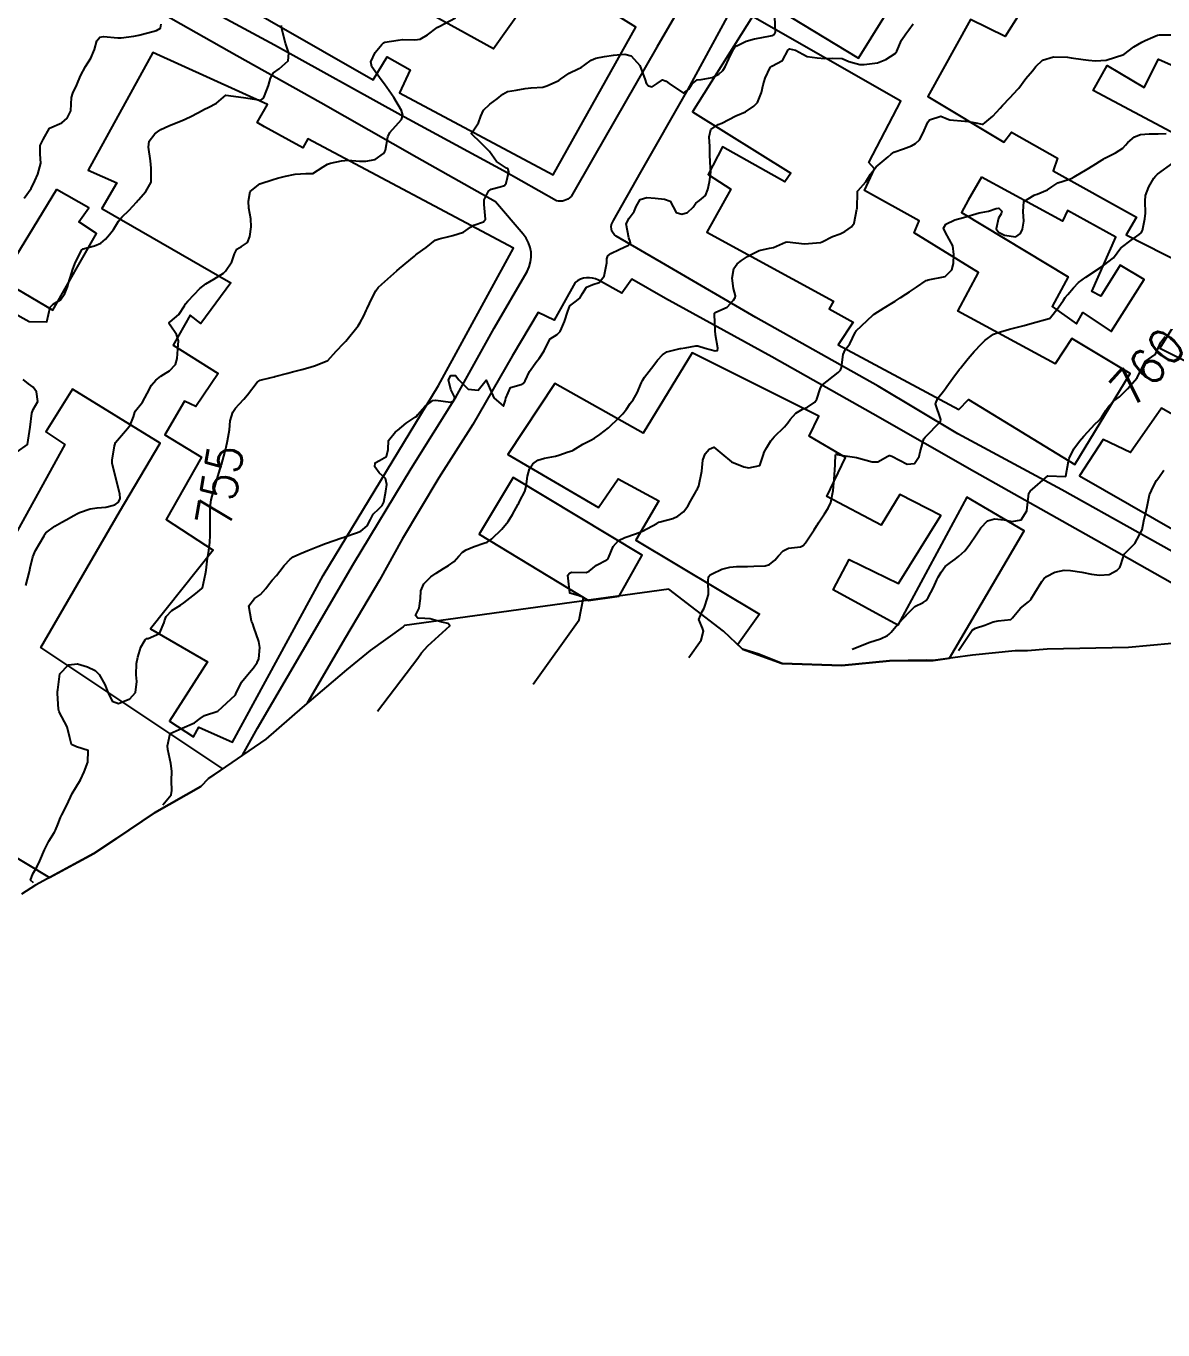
# Model space of a CAD drawing. Header units: metres. Extents: x 318500 to 325275, y 7408834 to 7428799.
# Drawn here: x 321384.1 to 321513.3, y 7415072.6 to 7415220.8 of the extents above; entities that cross this region are included whole.
import ezdxf
from ezdxf.enums import TextEntityAlignment as Align

# ---------------------------------------------------------------- set-up
doc = ezdxf.new("R2010")
doc.units = ezdxf.units.M
doc.header["$MEASUREMENT"] = 0
for name, color, linetype in [('Area', 45, 'Continuous'), ('Cotas', 45, 'Continuous'), ('Curvas de Nivel 1m', 11, 'Continuous'), ('Curvas de Nivel 5m', 15, 'Continuous'), ('Edificações', 30, 'Continuous'), ('Vias Primárias', 230, 'Continuous')]:
    doc.layers.add(name, color=color, linetype=linetype)
doc.styles.add('Style-STANDARD', font='STANDARD.shx')

msp = doc.modelspace()

# ---------------------------------------------------------------- linework, layer by layer
at = {"layer": 'Area'}
msp.add_lwpolyline([(321514.37, 7415150.65), (321509.42, 7415150.19), (321500.17, 7415150), (321497.94, 7415149.84), (321496.55, 7415149.81), (321491.69, 7415149.32), (321487.22, 7415148.73), (321486.52, 7415148.78), (321482.28, 7415148.68), (321476.83, 7415148.14), (321470.07, 7415148.4), (321467.3, 7415149.48), (321465.56, 7415150.02), (321463.41, 7415152.07), (321457.18, 7415156.82), (321427.15, 7415152.69), (321426.99, 7415152.55), (321423.23, 7415149.88), (321420.55, 7415147.66), (321415.5, 7415143.4), (321411.38, 7415139.79), (321404.87, 7415135.31), (321403.97, 7415134.42), (321398.72, 7415131.43), (321394.41, 7415128.5), (321391.81, 7415126.8), (321385.18, 7415123.18), (321383.6, 7415122.15)], dxfattribs=at)
at = {"layer": 'Curvas de Nivel 1m', "flags": 128}
for points, elevation in [([(321382.5, 7415188.34), (321384.48, 7415187.26), (321386.48, 7415187.23), (321386.84, 7415188.89), (321387.2, 7415189.22), (321388.02, 7415189.71), (321388.53, 7415190.45), (321388.74, 7415191), (321388.82, 7415191.21), (321388.95, 7415191.61), (321389.43, 7415193.2), (321389.75, 7415194.01), (321390.34, 7415195.18), (321390.43, 7415195.35), (321390.6, 7415195.52), (321391.91, 7415195.85), (321392.61, 7415196.17), (321393.14, 7415196.62), (321393.62, 7415197.14), (321394.05, 7415197.71), (321394.64, 7415198.67), (321395.01, 7415199.12), (321395.84, 7415199.92), (321396.67, 7415200.81), (321396.8, 7415200.97), (321396.91, 7415201.1), (321397.74, 7415202.03), (321398.32, 7415203.08), (321398.32, 7415204.68), (321398.31, 7415205.08), (321398.28, 7415205.53), (321398.02, 7415207.08), (321398.1, 7415207.74), (321398.77, 7415208.57), (321399.05, 7415208.8), (321399.45, 7415209.06), (321400.34, 7415209.5), (321400.79, 7415209.69), (321401.87, 7415210.11), (321402.79, 7415210.51), (321403.71, 7415211.01), (321404.41, 7415211.4), (321404.81, 7415211.58), (321405.75, 7415212.05), (321406.83, 7415212.97), (321408.83, 7415212.73), (321409.09, 7415212.67), (321410.82, 7415212.4), (321411.09, 7415212.65), (321411.22, 7415212.91), (321411.69, 7415214.06), (321411.92, 7415214.9), (321412.26, 7415215.5), (321412.87, 7415215.98), (321413.9, 7415216.87), (321414, 7415217.77), (321413.62, 7415218.88), (321413.15, 7415220.67), (321413.17, 7415220.89)], 753), ([(321383.92, 7415201.27), (321384.69, 7415202.36), (321385.11, 7415203.25), (321385.44, 7415203.99), (321385.78, 7415205.24), (321385.71, 7415206.27), (321385.74, 7415207.25), (321386.07, 7415207.93), (321386.78, 7415209.23), (321388.17, 7415209.84), (321388.79, 7415210.35), (321389.2, 7415211.2), (321389.3, 7415212.73), (321389.42, 7415213.2), (321389.88, 7415214.16), (321390.29, 7415215.19), (321390.87, 7415216.24), (321391.48, 7415217.17), (321391.88, 7415218.18), (321392.18, 7415219.16), (321392.5, 7415219.57), (321392.92, 7415219.65), (321394.55, 7415219.5), (321394.92, 7415219.5), (321396.36, 7415219.67), (321396.92, 7415219.79), (321397.95, 7415220.06), (321398.93, 7415220.32), (321399.41, 7415220.58), (321399.49, 7415221.06)], 752), ([(321384.08, 7415157.26), (321384.51, 7415158.84), (321384.6, 7415159.25), (321384.87, 7415160.51), (321385.2, 7415161.24), (321386.16, 7415162.88), (321386.28, 7415163.11), (321386.38, 7415163.23), (321387.39, 7415164), (321388.18, 7415164.46), (321388.67, 7415164.71), (321389.55, 7415165.19), (321389.96, 7415165.42), (321390.2, 7415165.54), (321391.41, 7415165.95), (321392.2, 7415166.07), (321393.19, 7415166.16), (321394.21, 7415166.42), (321394.62, 7415166.72), (321394.83, 7415167.12), (321394.76, 7415167.65), (321394.4, 7415169.13), (321394.25, 7415169.79), (321393.9, 7415171.13), (321393.9, 7415171.51), (321394.18, 7415173.13), (321394.2, 7415173.23), (321394.3, 7415173.5), (321395.66, 7415175.11), (321395.94, 7415175.49), (321396.34, 7415176.43), (321396.48, 7415176.96), (321396.56, 7415177.1), (321397.35, 7415178.1), (321397.87, 7415179.08), (321398.39, 7415180.02), (321398.88, 7415180.58), (321399.44, 7415181.06), (321400.03, 7415181.43), (321400.41, 7415181.64), (321401.11, 7415182.35), (321401.29, 7415183.04), (321401.38, 7415184.1), (321401.43, 7415185.04), (321401.22, 7415185.79), (321400.48, 7415186.83), (321400.37, 7415187.05), (321400.39, 7415187.14), (321400.48, 7415187.22), (321401.48, 7415188.05), (321402.13, 7415189.03), (321402.26, 7415189.27), (321402.52, 7415189.57), (321403.21, 7415190.33), (321403.88, 7415191), (321404.55, 7415191.52), (321405.45, 7415192.08), (321406.56, 7415192.74), (321406.8, 7415192.97), (321407.5, 7415194.03), (321407.83, 7415194.95), (321408.07, 7415195.48), (321408.6, 7415195.76), (321409.3, 7415196.24), (321409.56, 7415196.93), (321409.72, 7415198.01), (321409.66, 7415198.92), (321409.43, 7415200.15), (321409.39, 7415200.93), (321409.59, 7415202.03), (321410.7, 7415202.91), (321412.2, 7415203.4), (321412.71, 7415203.55), (321413.6, 7415203.77), (321414.71, 7415204), (321415.93, 7415204.06), (321416.71, 7415204.09), (321417.89, 7415204.82), (321418.39, 7415205.15), (321418.73, 7415205.25), (321419.99, 7415205.53), (321420.73, 7415205.58), (321422.01, 7415205.48), (321422.73, 7415205.46), (321423.81, 7415205.66), (321424.74, 7415206.33), (321424.91, 7415206.56), (321424.97, 7415206.73), (321425.23, 7415208.26), (321425.47, 7415208.72), (321426.8, 7415210.23), (321426.94, 7415210.7), (321426.81, 7415211.22), (321425.93, 7415212.71), (321424.85, 7415214.23), (321424.47, 7415214.73), (321423.41, 7415216.21), (321423.29, 7415216.75), (321423.81, 7415217.82), (321424.56, 7415218.73), (321424.74, 7415218.91), (321424.91, 7415219), (321426.4, 7415219.22), (321426.92, 7415219.29), (321428.32, 7415219.28), (321428.92, 7415219.36), (321429.76, 7415219.83), (321430.83, 7415220.65), (321430.9, 7415220.69), (321430.94, 7415220.71), (321431.09, 7415220.8), (321432.95, 7415221.77)], 754), ([(321399.67, 7415132.32), (321400.61, 7415133.45), (321400.68, 7415133.94), (321400.65, 7415135.03), (321400.67, 7415136.16), (321400.57, 7415137.03), (321400.25, 7415138.62), (321400.18, 7415139.04), (321400.49, 7415140.42), (321401.87, 7415141.02), (321403.25, 7415141.63), (321403.89, 7415142.12), (321404.42, 7415142.46), (321405.9, 7415142.97), (321407.92, 7415144.84), (321407.98, 7415144.94), (321408.61, 7415146.26), (321409.12, 7415146.92), (321409.52, 7415147.35), (321409.96, 7415147.9), (321410.39, 7415148.49), (321410.57, 7415148.9), (321410.68, 7415150.22), (321410.57, 7415150.9), (321410.02, 7415152.53), (321409.88, 7415152.91), (321409.76, 7415153.19), (321409.45, 7415154.92), (321410.07, 7415155.79), (321410.76, 7415156.22), (321411.38, 7415156.9), (321411.66, 7415157.32), (321412.09, 7415157.86), (321412.59, 7415158.39), (321412.97, 7415158.88), (321413.47, 7415159.52), (321414.13, 7415160.23), (321414.49, 7415160.5), (321415.24, 7415160.84), (321416.14, 7415161.22), (321417.27, 7415161.7), (321418.15, 7415162.02), (321420.03, 7415162.65), (321420.16, 7415162.7), (321420.36, 7415162.78), (321421.69, 7415163.23), (321422.17, 7415163.42), (321422.89, 7415164.03), (321423.26, 7415164.74), (321423.58, 7415165.36), (321424.21, 7415165.98), (321424.61, 7415166.33), (321424.78, 7415166.72), (321425, 7415167.96), (321425.13, 7415168.72), (321424.96, 7415169.42), (321424.26, 7415170.07), (321423.76, 7415170.74), (321423.8, 7415171.21), (321424.28, 7415171.45), (321425.1, 7415171.91), (321425.28, 7415172.72), (321425.31, 7415173.72), (321426.1, 7415174.7), (321426.33, 7415174.87), (321427.34, 7415175.69), (321428.35, 7415176.37), (321428.53, 7415176.49), (321428.66, 7415176.67), (321429.43, 7415177.6), (321430.37, 7415178.27), (321430.69, 7415178.33), (321432.37, 7415178.08), (321432.74, 7415178.25), (321432.84, 7415178.61), (321432.39, 7415179.51), (321432.14, 7415180.62), (321432.42, 7415181.13), (321432.92, 7415181.12), (321433.3, 7415180.61), (321434.39, 7415179.58), (321435.52, 7415179.45), (321436.41, 7415180.57), (321437.3, 7415178.56), (321438.37, 7415177.63), (321438.61, 7415178.3), (321438.66, 7415178.54), (321439.18, 7415179.75), (321440.4, 7415180.11), (321440.67, 7415180.24), (321440.87, 7415180.51), (321441.36, 7415181.56), (321441.98, 7415182.49), (321442.19, 7415182.74), (321442.44, 7415183.04), (321443.01, 7415183.93), (321443.26, 7415184.48), (321443.68, 7415185.27), (321444.48, 7415185.78), (321444.84, 7415186.1), (321445, 7415186.45), (321445.31, 7415187.26), (321445.7, 7415188.44), (321445.94, 7415189.02), (321446.53, 7415189.49), (321447.05, 7415189.9), (321447.37, 7415190.42), (321447.83, 7415191.14), (321448.56, 7415191.45), (321449.28, 7415191.67), (321449.84, 7415192.39), (321450.12, 7415193.93), (321450.15, 7415194.39), (321450.26, 7415194.72), (321450.6, 7415194.98), (321451.53, 7415195.44), (321452.61, 7415195.94), (321452.83, 7415196.14), (321452.79, 7415196.35), (321452.63, 7415196.75), (321452.33, 7415198.35), (321452.66, 7415199), (321453.26, 7415199.74), (321453.47, 7415200.34), (321453.91, 7415201.11), (321454.69, 7415201.35), (321455.64, 7415201.27), (321456.68, 7415201.16), (321457.33, 7415200.94), (321457.66, 7415200.29), (321458.01, 7415199.63), (321458.66, 7415199.47), (321459.29, 7415199.64), (321459.93, 7415200.26), (321460.24, 7415200.69), (321460.68, 7415201.01), (321461.34, 7415201.59), (321461.62, 7415202.24), (321461.82, 7415203.13), (321461.97, 7415204.23), (321461.89, 7415205.38), (321461.85, 7415206.23), (321461.83, 7415207.16), (321461.76, 7415208.24), (321461.97, 7415209.06), (321462.8, 7415209.66), (321463.21, 7415209.81), (321463.99, 7415210.2), (321464.81, 7415210.62), (321465.89, 7415211.1), (321466.83, 7415211.72), (321467.25, 7415212.16), (321467.72, 7415213.28), (321467.91, 7415214.15), (321468.12, 7415214.9), (321468.7, 7415216.14), (321468.89, 7415216.27), (321470.12, 7415216.9), (321470.76, 7415218.12), (321470.82, 7415218.21), (321470.91, 7415218.24), (321471.59, 7415218.11), (321472.42, 7415217.62), (321472.9, 7415217.39), (321474.04, 7415217.22), (321474.9, 7415217.14), (321475.78, 7415217.17), (321476.9, 7415217.15), (321477.66, 7415216.79), (321478.89, 7415216.47), (321479.37, 7415216.48), (321480.9, 7415216.67), (321481.83, 7415217.05), (321482.91, 7415217.71), (321483.08, 7415217.96), (321483.64, 7415219.24), (321484.11, 7415219.94), (321484.48, 7415220.4), (321484.96, 7415221.1)], 756), ([(321424.08, 7415142.98), (321428.66, 7415149), (321429.07, 7415149.61), (321429.78, 7415150.39), (321432.27, 7415152.67), (321432.11, 7415152.93), (321431.37, 7415153.08), (321430.04, 7415153.45), (321429.44, 7415153.5), (321428.65, 7415153.53), (321428.4, 7415153.85), (321428.8, 7415154.66), (321428.97, 7415155.77), (321428.98, 7415156.66), (321429.32, 7415157.43), (321430.11, 7415158.23), (321430.74, 7415158.64), (321431.58, 7415159.17), (321432.12, 7415159.54), (321432.78, 7415159.97), (321433.31, 7415160.6), (321433.72, 7415161.02), (321434.15, 7415161.29), (321435.05, 7415161.69), (321436.16, 7415162.06), (321436.54, 7415162.19), (321437.05, 7415162.56), (321438.18, 7415163.67), (321438.92, 7415164.53), (321439.43, 7415165.3), (321440.07, 7415166.51), (321440.12, 7415166.62), (321440.23, 7415166.86), (321440.8, 7415167.94), (321440.98, 7415168.5), (321441.1, 7415169.66), (321441.35, 7415170.5), (321441.72, 7415171.06), (321442.29, 7415171.51), (321443.04, 7415171.73), (321444.29, 7415171.94), (321444.68, 7415172.06), (321445.74, 7415172.44), (321446.16, 7415172.57), (321446.3, 7415172.64), (321447.42, 7415173.32), (321448.32, 7415173.78), (321448.72, 7415174), (321449.33, 7415174.4), (321450.34, 7415175.17), (321451.55, 7415176.36), (321451.94, 7415176.77), (321452.36, 7415177.3), (321452.8, 7415177.92), (321453.11, 7415178.34), (321453.58, 7415179.15), (321454.08, 7415180.33), (321454.18, 7415180.56), (321454.42, 7415180.93), (321455.46, 7415182.31), (321455.9, 7415182.85), (321456.45, 7415183.48), (321456.94, 7415183.8), (321458.46, 7415184.18), (321458.54, 7415184.19), (321459.03, 7415184.26), (321460.25, 7415184.47), (321460.46, 7415184.47), (321461.33, 7415184.24), (321462.46, 7415183.91), (321462.71, 7415183.96), (321462.75, 7415184.22), (321462.48, 7415185.75), (321462.43, 7415186.22), (321462.38, 7415188.1), (321462.39, 7415188.22), (321462.44, 7415188.29), (321462.51, 7415188.32), (321463.82, 7415188.9), (321464.53, 7415189.66), (321464.73, 7415189.99), (321464.77, 7415190.19), (321464.55, 7415191.01), (321464.37, 7415192.19), (321464.58, 7415193.27), (321464.96, 7415193.81), (321465.44, 7415194.18), (321466.13, 7415194.64), (321466.6, 7415194.92), (321467.44, 7415195.32), (321468.61, 7415195.57), (321469.09, 7415195.66), (321470.12, 7415196.12), (321470.45, 7415196.28), (321470.62, 7415196.3), (321472.62, 7415196.09), (321474.44, 7415196.25), (321474.62, 7415196.31), (321475.78, 7415196.9), (321476.64, 7415197.23), (321477.18, 7415197.49), (321477.96, 7415198.02), (321478.25, 7415198.42), (321478.57, 7415200.01), (321478.58, 7415200.1), (321478.61, 7415202.01), (321478.63, 7415202.08), (321478.7, 7415202.14), (321479.59, 7415203.12), (321480.09, 7415203.99), (321480.74, 7415204.84), (321482.1, 7415205.96), (321482.45, 7415206.26), (321482.76, 7415206.49), (321483.84, 7415206.87), (321484.77, 7415207.21), (321485.22, 7415207.47), (321485.66, 7415207.92), (321486.06, 7415208.64), (321486.61, 7415209.9), (321486.81, 7415210.18), (321488.11, 7415210.6), (321488.81, 7415210.28), (321489.11, 7415210.17), (321490.81, 7415210.04), (321491, 7415210.04), (321492.07, 7415209.83), (321492.81, 7415209.67), (321492.93, 7415209.7), (321493.1, 7415209.82), (321494.02, 7415210.61), (321494.83, 7415211.49), (321495.1, 7415211.8), (321495.96, 7415212.67), (321496.86, 7415213.66), (321496.91, 7415213.72), (321496.95, 7415213.77), (321497.77, 7415214.87), (321498.52, 7415215.75), (321498.89, 7415216.23), (321499.66, 7415216.97), (321500.91, 7415217.34), (321502.5, 7415217.29), (321502.91, 7415217.23), (321504.28, 7415217.05), (321504.9, 7415216.97), (321505.68, 7415216.87), (321506.9, 7415216.95), (321508.91, 7415217.61), (321510.02, 7415218.49), (321510.93, 7415219.02), (321511.32, 7415219.2), (321512.18, 7415219.57), (321512.71, 7415219.79), (321512.94, 7415219.83), (321514.65, 7415219.82)], 757), ([(321441.77, 7415146.02), (321446.98, 7415153.35), (321447.49, 7415155.9), (321446.89, 7415156.13), (321445.94, 7415156.38), (321445.91, 7415156.43), (321445.75, 7415158.08), (321445.71, 7415158.44), (321445.88, 7415158.67), (321446.11, 7415158.76), (321447.8, 7415158.73), (321448.12, 7415158.86), (321448.95, 7415159.57), (321450.14, 7415160.15), (321450.26, 7415160.26), (321450.32, 7415160.38), (321450.86, 7415161.67), (321451.47, 7415162.36), (321452.17, 7415162.71), (321453.39, 7415163.13), (321454.18, 7415163.43), (321455.83, 7415164.31), (321456.05, 7415164.45), (321456.19, 7415164.5), (321457.63, 7415164.85), (321458.2, 7415165.12), (321458.85, 7415165.62), (321459.36, 7415166.26), (321459.65, 7415166.83), (321460.24, 7415167.9), (321460.37, 7415168.13), (321460.44, 7415168.25), (321460.58, 7415168.57), (321460.93, 7415170.24), (321461.04, 7415171.49), (321461.33, 7415172.23), (321461.78, 7415172.76), (321462.31, 7415172.99), (321463.21, 7415172.21), (321464.29, 7415171.3), (321465.7, 7415170.75), (321466.28, 7415170.63), (321467.54, 7415170.89), (321467.95, 7415172.15), (321468.03, 7415172.41), (321468.31, 7415172.94), (321468.76, 7415173.69), (321469.17, 7415174.13), (321470.34, 7415175.29), (321470.71, 7415175.74), (321470.99, 7415176.1), (321471.63, 7415176.83), (321472.37, 7415177.28), (321472.93, 7415177.52), (321473.77, 7415178.07), (321474.02, 7415178.43), (321474.4, 7415179.59), (321474.54, 7415179.93), (321474.64, 7415180.06), (321476.42, 7415181.44), (321476.71, 7415181.74), (321476.81, 7415182.03), (321476.98, 7415183.5), (321477.24, 7415184.02), (321477.76, 7415184.72), (321478.38, 7415186.01), (321478.42, 7415186.08), (321478.49, 7415186.18), (321480.37, 7415187.98), (321480.45, 7415188.04), (321480.51, 7415188.08), (321481.67, 7415188.81), (321482.53, 7415189.35), (321482.9, 7415189.58), (321483.46, 7415189.94), (321484.12, 7415190.36), (321484.55, 7415190.64), (321485.32, 7415191.15), (321486.43, 7415191.9), (321486.57, 7415191.97), (321486.65, 7415191.98), (321488.58, 7415192.38), (321489.34, 7415193.11), (321489.53, 7415193.86), (321489.59, 7415194.88), (321489.46, 7415195.86), (321488.64, 7415197.37), (321488.42, 7415197.87), (321488.65, 7415198.33), (321489.71, 7415198.81), (321490.66, 7415199.09), (321492.45, 7415199.6), (321492.67, 7415199.66), (321493.51, 7415199.81), (321494.38, 7415200.09), (321494.68, 7415200.14), (321495.02, 7415199.79), (321494.96, 7415199.49), (321494.66, 7415198.99), (321494.4, 7415197.79), (321494.64, 7415197.42), (321495.35, 7415197.07), (321496.64, 7415196.86), (321497.16, 7415197.24), (321497.4, 7415197.76), (321497.55, 7415198.65), (321497.44, 7415199.76), (321497.54, 7415200.9), (321498.7, 7415201.63), (321498.79, 7415201.65), (321499.05, 7415201.74), (321500.21, 7415202.23), (321500.71, 7415202.56), (321501.41, 7415203.02), (321502.73, 7415203.43), (321502.91, 7415203.5), (321503.24, 7415203.68), (321504.74, 7415204.56), (321505.42, 7415204.98), (321506.44, 7415205.64), (321506.63, 7415205.76), (321506.75, 7415205.83), (321507.95, 7415206.44), (321508.77, 7415206.96), (321509.1, 7415207.28), (321509.37, 7415207.6), (321510.13, 7415208.25), (321510.79, 7415208.49), (321511.78, 7415208.59), (321512.8, 7415208.58), (321513.71, 7415208.63)], 758), ([(321459.46, 7415149.05), (321460.85, 7415151.03), (321461.13, 7415152.07), (321460.99, 7415152.4), (321460.59, 7415153.39), (321460.97, 7415154.29), (321461.18, 7415154.68), (321461.31, 7415155), (321461.7, 7415156.23), (321461.65, 7415157.77), (321461.68, 7415158.23), (321461.89, 7415158.45), (321462.12, 7415158.59), (321463.22, 7415159.1), (321464.13, 7415159.35), (321464.89, 7415159.42), (321466.13, 7415159.42), (321466.86, 7415159.43), (321468.13, 7415159.49), (321468.64, 7415159.63), (321469.23, 7415160.12), (321469.65, 7415160.62), (321470.16, 7415161.18), (321470.77, 7415161.5), (321472.16, 7415161.65), (321472.46, 7415161.79), (321472.72, 7415162.08), (321473.69, 7415163.57), (321474, 7415164.06), (321474.07, 7415164.18), (321474.19, 7415164.37), (321474.88, 7415165.38), (321475.3, 7415166.04), (321475.58, 7415166.69), (321475.87, 7415168.04), (321476.02, 7415169.78), (321476.03, 7415170.03), (321476.04, 7415170.26), (321476.14, 7415172.03), (321476.17, 7415172.16), (321476.3, 7415172.15), (321476.97, 7415172.02), (321478.3, 7415171.84), (321478.52, 7415171.78), (321480.29, 7415171.3), (321480.94, 7415171.32), (321482.06, 7415171.95), (321482.22, 7415172.04), (321482.3, 7415172.04), (321482.52, 7415171.95), (321484.29, 7415171.04), (321485.09, 7415171.12), (321485.63, 7415171.91), (321485.76, 7415172.45), (321486.16, 7415173.9), (321486.33, 7415174.12), (321488.06, 7415175.87), (321488.1, 7415176.13), (321487.49, 7415177.88), (321487.74, 7415178.53), (321488.4, 7415179.34), (321488.63, 7415179.64), (321488.8, 7415179.87), (321489.47, 7415180.8), (321490.24, 7415181.85), (321490.32, 7415181.96), (321490.43, 7415182.11), (321491.22, 7415183.06), (321491.9, 7415183.83), (321492.17, 7415184.12), (321492.47, 7415184.46), (321493.15, 7415185.14), (321494.08, 7415185.8), (321494.49, 7415185.98), (321495.91, 7415186.37), (321496.5, 7415186.53), (321497.56, 7415186.81), (321498.5, 7415187.08), (321500.4, 7415187.61), (321500.51, 7415187.64), (321500.55, 7415187.67), (321500.58, 7415187.71), (321501.42, 7415188.81), (321502.05, 7415189.69), (321502.25, 7415189.99), (321502.55, 7415190.34), (321503.17, 7415191.07), (321503.73, 7415191.67), (321504.58, 7415192.31), (321506.59, 7415193.63), (321507.74, 7415194.49), (321508.56, 7415195.61), (321508.59, 7415195.65), (321508.62, 7415195.67), (321509.72, 7415196.51), (321510.64, 7415197.14), (321510.89, 7415197.33), (321511.02, 7415197.58), (321511.3, 7415198.94), (321511.37, 7415199.57), (321511.33, 7415200.94), (321511.38, 7415201.57), (321511.74, 7415202.55), (321512.32, 7415203.56), (321512.5, 7415203.79), (321512.73, 7415204), (321514.51, 7415205.3)], 759), ([(321383.12, 7415172.45), (321384.3, 7415173.26), (321384.59, 7415175.26), (321384.77, 7415176.83), (321384.94, 7415177.25), (321385.44, 7415178.16), (321385.3, 7415179.25), (321384.94, 7415179.8), (321384.39, 7415180.17), (321383.79, 7415180.66)], 753), ([(321490.11, 7415149.85), (321490.29, 7415150.12), (321491.43, 7415151.83), (321491.67, 7415152.19), (321492.04, 7415152.41), (321493.12, 7415152.73), (321494.05, 7415153.13), (321494.6, 7415153.24), (321496.05, 7415153.37), (321496.26, 7415153.56), (321496.4, 7415153.76), (321497.17, 7415154.66), (321498.08, 7415155.39), (321498.25, 7415155.57), (321498.35, 7415155.74), (321498.79, 7415156.43), (321499.59, 7415157.72), (321499.81, 7415158.02), (321500.12, 7415158.29), (321501.05, 7415158.78), (321502.13, 7415158.99), (321502.85, 7415158.96), (321504.13, 7415158.77), (321505.22, 7415158.55), (321506.12, 7415158.41), (321507.25, 7415158.49), (321508.13, 7415158.99), (321508.44, 7415159.3), (321508.55, 7415159.6), (321508.95, 7415160.8), (321509.72, 7415161.59), (321510.17, 7415162.01), (321510.98, 7415163.57), (321511.18, 7415164.59), (321511.39, 7415165.56), (321511.56, 7415166.23), (321511.83, 7415167.56), (321512.26, 7415168.53), (321512.63, 7415169.18), (321512.87, 7415169.54), (321513.45, 7415170.37)], 761)]:
    msp.add_lwpolyline(points, dxfattribs=dict(at, elevation=elevation))
at = {"layer": 'Curvas de Nivel 5m', "flags": 128}
for points, elevation in [([(321384.97, 7415123.46), (321384.64, 7415123.75), (321384.9, 7415124.49), (321385.33, 7415125.24), (321385.67, 7415125.95), (321386.22, 7415127.22), (321386.7, 7415128.21), (321387.34, 7415129.21), (321387.47, 7415129.45), (321387.72, 7415130.09), (321388.03, 7415130.9), (321388.17, 7415131.2), (321388.72, 7415132.22), (321389.17, 7415133.19), (321389.35, 7415133.6), (321389.78, 7415134.3), (321390.29, 7415135.17), (321390.73, 7415136.09), (321391.15, 7415137.16), (321391.19, 7415138.51), (321389.84, 7415138.93), (321389.3, 7415139.19), (321389.11, 7415139.93), (321388.8, 7415141.19), (321387.9, 7415142.9), (321387.81, 7415143.2), (321387.69, 7415144.97), (321387.7, 7415145.2), (321387.73, 7415145.4), (321387.95, 7415147.21), (321388.94, 7415148.22), (321389.97, 7415148.36), (321391.1, 7415148.02), (321391.96, 7415147.59), (321392.44, 7415147.15), (321393.06, 7415146.01), (321393.41, 7415145.14), (321393.91, 7415144.12), (321394.61, 7415143.82), (321395.91, 7415144.35), (321396.57, 7415145.09), (321396.71, 7415146.32), (321396.65, 7415147.09), (321396.69, 7415148.37), (321396.81, 7415149.09), (321397.16, 7415150.25), (321397.64, 7415151.08), (321397.86, 7415151.21), (321398, 7415151.24), (321399.28, 7415151.79), (321399.82, 7415153.05), (321399.85, 7415153.24), (321400.04, 7415153.72), (321400.7, 7415154.39), (321401.67, 7415155.03), (321402.06, 7415155.29), (321403.42, 7415156.34), (321404.08, 7415156.9), (321404.13, 7415156.94), (321404.16, 7415156.99), (321404.53, 7415158.56), (321404.6, 7415158.99), (321404.76, 7415160.36), (321404.84, 7415160.98), (321405.01, 7415162.12), (321405.06, 7415162.98), (321405.05, 7415164.11), (321405.05, 7415164.98), (321405.06, 7415166.13), (321405.15, 7415166.98), (321405.37, 7415167.83), (321405.73, 7415168.98), (321405.85, 7415169.37), (321406.27, 7415170.76), (321406.31, 7415170.93), (321406.33, 7415170.97), (321406.76, 7415172.5), (321406.87, 7415172.96), (321407.03, 7415173.69), (321407.23, 7415174.96), (321407.33, 7415175.96), (321407.62, 7415176.95), (321407.91, 7415177.39), (321408.36, 7415177.86), (321408.89, 7415178.42), (321409.28, 7415178.93), (321410.39, 7415180.37), (321410.71, 7415180.59), (321411.99, 7415180.89), (321412.32, 7415180.97), (321412.4, 7415180.99), (321413.89, 7415181.39), (321414.41, 7415181.53), (321415.45, 7415181.81), (321416.42, 7415182.06), (321417, 7415182.24), (321418.43, 7415182.81), (321419.35, 7415183.89), (321420.23, 7415184.78), (321420.46, 7415185.03), (321421.87, 7415186.76), (321422.11, 7415187.13), (321422.5, 7415187.89), (321422.77, 7415188.49), (321422.89, 7415188.75), (321423.41, 7415189.86), (321423.88, 7415190.74), (321424.16, 7415191.12), (321424.55, 7415191.51), (321425.91, 7415192.71), (321426.26, 7415193.01), (321426.57, 7415193.27), (321428.26, 7415194.67), (321428.44, 7415194.82), (321428.59, 7415194.93), (321429.59, 7415195.68), (321430.62, 7415196.5), (321430.72, 7415196.55), (321431.09, 7415196.64), (321432.31, 7415196.94), (321432.63, 7415197.01), (321433.84, 7415197.39), (321434.64, 7415197.97), (321435.01, 7415198.22), (321436.1, 7415198.58), (321436.35, 7415198.88), (321436.18, 7415200.57), (321436.19, 7415201.07), (321436.69, 7415202.08), (321436.98, 7415202.28), (321438.02, 7415202.55), (321438.52, 7415202.73), (321438.71, 7415202.98), (321438.99, 7415204.27), (321438.9, 7415204.54), (321438.83, 7415204.63), (321438.73, 7415204.69), (321437.61, 7415205.43), (321436.79, 7415206.57), (321436.75, 7415206.62), (321435.77, 7415207.58), (321434.78, 7415208.54), (321434.75, 7415208.59), (321434.74, 7415208.63), (321434.78, 7415208.68), (321435.54, 7415209.84), (321435.83, 7415210.58), (321436.13, 7415211.27), (321436.82, 7415211.97), (321437.68, 7415212.56), (321438.31, 7415213.08), (321438.84, 7415213.4), (321439.82, 7415213.55), (321440.85, 7415213.73), (321441.52, 7415213.83), (321442.85, 7415213.89), (321443.3, 7415214.04), (321444.26, 7415214.47), (321444.66, 7415214.66), (321444.87, 7415214.79), (321445.85, 7415215.47), (321446.88, 7415215.97), (321447.2, 7415216.11), (321447.64, 7415216.42), (321448.37, 7415216.94), (321448.9, 7415217.17), (321449.87, 7415217.37), (321450.9, 7415217.52), (321452.19, 7415217.65), (321452.9, 7415217.43), (321453.89, 7415216.34), (321454.48, 7415214.72), (321454.6, 7415214.33), (321454.86, 7415214.04), (321455.27, 7415213.91), (321455.86, 7415214.32), (321456.46, 7415214.72), (321456.86, 7415214.58), (321457.22, 7415214.29), (321458.84, 7415213.19), (321459.46, 7415213.66), (321459.85, 7415214.26), (321460.39, 7415214.73), (321460.87, 7415214.77), (321462.11, 7415214.99), (321462.88, 7415215.38), (321463.32, 7415215.77), (321463.6, 7415216.21), (321464.02, 7415217.09), (321464.55, 7415218.2), (321464.7, 7415218.42), (321464.92, 7415218.6), (321465.98, 7415219.12), (321466.93, 7415219.38), (321467.58, 7415219.51), (321468.93, 7415219.77), (321469.18, 7415219.9), (321469.31, 7415220.14), (321469.23, 7415221.87)], 755), ([(321478.01, 7415150.01), (321480.02, 7415150.82), (321481.25, 7415151.19), (321482.03, 7415151.58), (321482.24, 7415151.73), (321482.45, 7415151.95), (321483.16, 7415152.83), (321484.06, 7415153.72), (321484.15, 7415153.83), (321484.21, 7415153.93), (321485.13, 7415154.86), (321486.08, 7415155.33), (321486.42, 7415155.56), (321486.67, 7415155.89), (321487.26, 7415157.04), (321487.64, 7415157.88), (321487.79, 7415158.2), (321488.12, 7415158.78), (321488.61, 7415159.39), (321489.18, 7415159.86), (321489.74, 7415160.26), (321490.15, 7415160.57), (321490.81, 7415161.19), (321491.31, 7415161.83), (321492.18, 7415163.13), (321492.64, 7415163.81), (321493.4, 7415164.61), (321494.21, 7415164.84), (321495.28, 7415164.71), (321496.2, 7415164.54), (321497.25, 7415164.71), (321497.87, 7415165.75), (321497.91, 7415166.06), (321498.11, 7415167.74), (321498.25, 7415167.96), (321500.27, 7415169.71), (321502.27, 7415169.63), (321502.31, 7415169.69), (321502.61, 7415171.38), (321502.69, 7415171.68), (321503.22, 7415172.78), (321503.86, 7415173.67), (321504.34, 7415174.21), (321505.63, 7415175.64), (321506.03, 7415175.96), (321506.36, 7415176.33), (321506.87, 7415177.13), (321507.2, 7415177.62), (321507.76, 7415178.25), (321508.4, 7415178.71), (321508.87, 7415179.13), (321509.3, 7415179.6), (321510.42, 7415180.86), (321510.77, 7415181.57), (321511.32, 7415182.69), (321512.46, 7415183.5), (321512.49, 7415183.52), (321512.51, 7415183.55), (321513.1, 7415184.92), (321513.61, 7415185.54)], 760)]:
    msp.add_lwpolyline(points, dxfattribs=dict(at, elevation=elevation))
at = {"layer": 'Edificações'}
for points in [[(321394.25, 7415231.56), (321423.58, 7415214.72), (321425.17, 7415217.34), (321427.79, 7415215.87), (321426.58, 7415213.24), (321444.03, 7415203.93), (321453.44, 7415220.71), (321443.43, 7415226.95), (321437.24, 7415218.25), (321426.2, 7415224.37)], [(321498.67, 7415224.82), (321495.43, 7415219.65), (321491.49, 7415221.57), (321486.63, 7415212.81), (321495.25, 7415207.65), (321496.13, 7415208.78), (321501.38, 7415205.81), (321500.86, 7415204.37), (321510.36, 7415199.11), (321509.18, 7415197.1), (321517.8, 7415192.7)], [(321516.61, 7415207.57), (321505.41, 7415213.52), (321506.99, 7415216.35), (321511.21, 7415213.85), (321512.85, 7415217.07), (321516.08, 7415215.63)], [(321516.32, 7415189.57), (321513, 7415184.23), (321518.44, 7415181.48)], [(321364.9, 7415137.24), (321386.79, 7415124.06), (321391.81, 7415126.8), (321394.41, 7415128.5), (321398.72, 7415131.43), (321403.97, 7415134.42), (321404.87, 7415135.31), (321406.47, 7415136.41), (321406.47, 7415136.41), (321396.15, 7415143.29), (321385.78, 7415150.2), (321394.75, 7415165.64), (321399.38, 7415173.44), (321389.41, 7415179.56), (321386.35, 7415174.71), (321388.53, 7415173.27), (321377.9, 7415154.07)], [(321519.73, 7415173.65), (321513.17, 7415177.42), (321509.65, 7415172.35), (321506.56, 7415173.84), (321503.88, 7415169.73), (321518.06, 7415161.58)]]:
    msp.add_lwpolyline(points, dxfattribs=at)
for points in [[(321470.16, 7415228.74), (321467.29, 7415224.15), (321478.73, 7415217.17), (321481.61, 7415221.81), (321470.16, 7415228.74)], [(321466.68, 7415221.9), (321459.89, 7415211.08), (321471.05, 7415204.1), (321470.36, 7415203.13), (321463.3, 7415207.11), (321461.64, 7415203.98), (321464.22, 7415202.31), (321461.51, 7415197.39), (321475.91, 7415189.58), (321475.4, 7415188.68), (321478.12, 7415187.17), (321476.44, 7415184.59), (321490.13, 7415177.24), (321491.24, 7415178.39), (321503.34, 7415171.01), (321509.64, 7415181.33), (321502.98, 7415185.31), (321501.11, 7415182.44), (321490.04, 7415188.44), (321492.38, 7415192.84), (321485.05, 7415197.34), (321485.63, 7415198.68), (321479.41, 7415202.14), (321480.57, 7415204.6), (321479.92, 7415205.32), (321483.54, 7415212.31)], [(321431, 7415179.98), (321439.53, 7415195.58), (321416.13, 7415208.02), (321415.59, 7415207), (321411.22, 7415209.38), (321411.22, 7415209.38), (321410.4, 7415209.86), (321411.56, 7415211.9), (321398.54, 7415217.83), (321391.16, 7415204.46), (321394.43, 7415203.03), (321392.73, 7415200.1), (321407.4, 7415191.64), (321403.99, 7415187.01), (321402.76, 7415187.96), (321400.85, 7415184.56), (321405.97, 7415181.33), (321403.43, 7415177.58), (321402.14, 7415178.2), (321399.88, 7415174.38), (321404.06, 7415171.83), (321400.03, 7415164.75), (321405.37, 7415161.28), (321398.26, 7415152.34), (321404.73, 7415148.59), (321400.43, 7415141.82), (321403.16, 7415140.05), (321403.77, 7415141.14), (321407.59, 7415139.44), (321417.89, 7415158.37)], [(321492.73, 7415203.66), (321491.19, 7415201.04), (321490.46, 7415199.63), (321502.57, 7415192.34), (321500.74, 7415188.96), (321503.53, 7415186.99), (321504.23, 7415188.27), (321507.45, 7415186.1), (321511.21, 7415192.02), (321508.5, 7415193.66), (321506.29, 7415190.14), (321505.28, 7415190.68), (321507.99, 7415196.85), (321502.49, 7415199.87), (321501.94, 7415198.67), (321492.73, 7415203.66)], [(321387.59, 7415202.25), (321381.32, 7415191.98), (321387.17, 7415188.53), (321392.13, 7415197.27), (321390.13, 7415198.58), (321391.24, 7415200.16), (321387.59, 7415202.25)], [(321489.09, 7415148.98), (321497.58, 7415163.45), (321491.05, 7415167.27), (321483.23, 7415152.76), (321475.86, 7415156.76), (321477.68, 7415160.2), (321483.27, 7415157.47), (321488.11, 7415165.21), (321483.43, 7415167.59), (321481.33, 7415164.1), (321475.14, 7415167.36), (321477.28, 7415171.8), (321473.15, 7415174.21), (321474.22, 7415176.49), (321459.83, 7415183.7), (321454.27, 7415174.58), (321444.23, 7415180.21), (321438.87, 7415172.12), (321449.18, 7415166.1), (321451.44, 7415169.38), (321456.04, 7415166.89), (321453.42, 7415162.4), (321467.47, 7415153.99), (321465.02, 7415150.54), (321465.56, 7415150.02), (321470.07, 7415148.4), (321476.83, 7415148.14), (321482.28, 7415148.68), (321487.22, 7415148.73), (321489.09, 7415148.98)], [(321451.52, 7415156.04), (321454.15, 7415160.7), (321439.5, 7415169.52), (321435.63, 7415163.09), (321448.06, 7415155.56)]]:
    msp.add_lwpolyline(points, close=True, dxfattribs=at)
at = {"layer": 'Vias Primárias'}
for points in [[(321109.37, 7414841.13, 0), (321121.45, 7414845.47, -0.165445)], [(321519.22, 7415158.42), (321501.84, 7415168.12), (321490.05, 7415174.48), (321480.98, 7415179.9), (321467.06, 7415187.69), (321456.82, 7415193.68), (321451.21, 7415196.96, -0.466463), (321450.91, 7415198.73), (321453.99, 7415204.21), (321459.34, 7415213.59), (321463.85, 7415221.87), (321462.42, 7415222.69), (321467.35, 7415230.94), (321472.32, 7415239.71), (321477.06, 7415247.88), (321483.16, 7415258.52), (321489.9, 7415270.04), (321491.14, 7415269.18), (321493.06, 7415272.03, -0.211509), (321495.31, 7415273.45), (321500.17, 7415273.59), (321505.52, 7415271.37), (321512.01, 7415268.39), (321517.15, 7415266.16)], [(321462.64, 7415230.16), (321455.82, 7415218.42), (321448.62, 7415205.89), (321446.07, 7415201.45, -0.263014), (321444.43, 7415200.96), (321438.38, 7415204.37), (321426.71, 7415210.7), (321412.34, 7415218.65), (321399.47, 7415225.64)], [(321408.71, 7415137.95), (321410.42, 7415141.02), (321415.54, 7415149.79), (321421.32, 7415159.71), (321427.91, 7415170.56), (321432.98, 7415178.67), (321437.31, 7415186.48), (321441.06, 7415192.95, 0.325258), (321440.62, 7415197.17), (321437.46, 7415200.87), (321428.55, 7415205.89), (321417.64, 7415212.09), (321408.09, 7415217.43), (321398.83, 7415222.69)], [(321525.43, 7415151.25), (321518.2, 7415155.34), (321505.79, 7415162.37), (321491.92, 7415170.18), (321480.37, 7415176.75), (321468.88, 7415183.25), (321456.8, 7415189.87), (321452.97, 7415192.06), (321451.85, 7415190.49), (321449.19, 7415191.94, 0.308451), (321446.52, 7415191.68), (321444.13, 7415187.41), (321442.33, 7415188.28), (321439.39, 7415183.33), (321434.9, 7415175.55), (321431.02, 7415169.49), (321426.88, 7415162.51), (321424.28, 7415157.87), (321420.43, 7415151.33), (321416.07, 7415143.88)]]:
    msp.add_lwpolyline(points, format="xyb", dxfattribs=at)

# ---------------------------------------------------------------- texts
at = {"layer": 'Cotas', "style": 'Style-STANDARD'}
for s, rotation, p in [('760', 47.7945, (321511.59, 7415182.1, 760)), ('755', 80.377, (321406.14, 7415168.57, 755))]:
    msp.add_text(s, height=4, rotation=rotation, dxfattribs=at).set_placement(p, align=Align.MIDDLE_CENTER)

doc.saveas('drawing.dxf')
